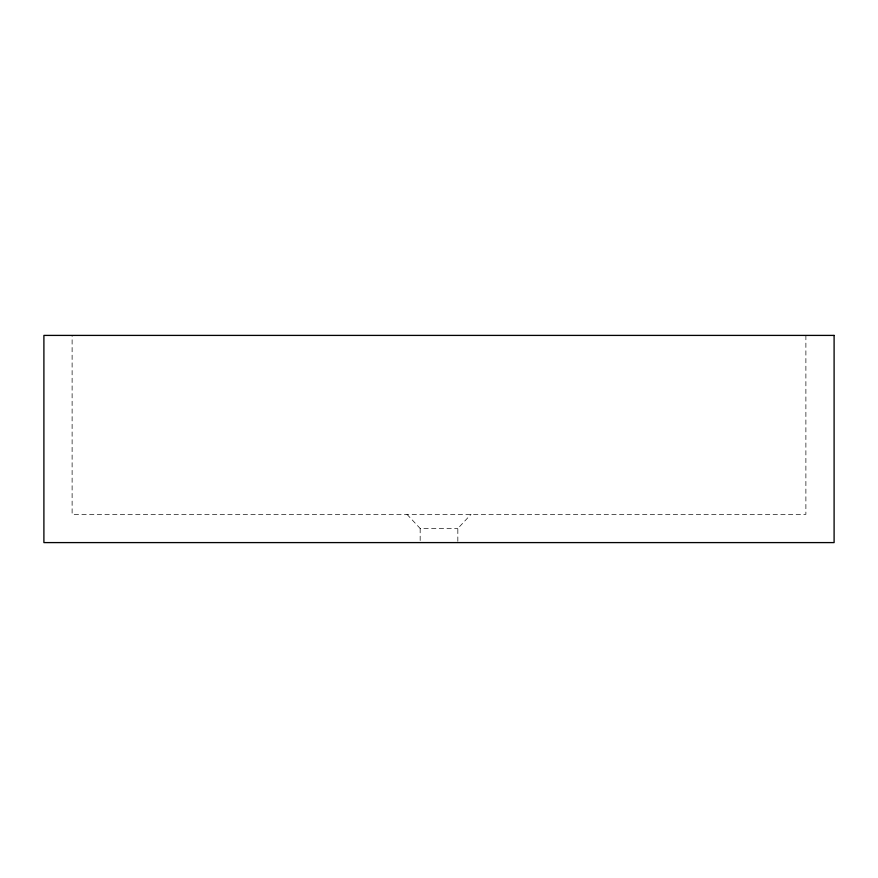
<?xml version="1.0" encoding="UTF-8"?>
<svg xmlns="http://www.w3.org/2000/svg" width="878" height="878" viewBox="0 0 878 878"><rect width="100%" height="100%" fill="white"/><g stroke="black" fill="none" stroke-linecap="round" stroke-linejoin="round"><path stroke-width="0.66" stroke-dasharray="4.39 3.29" d="M457.833 541.309L457.833 528.468L471.025 514.343M406.975 514.343L420.167 528.468L457.833 528.468M805.883 335.407L805.883 514.343L72.117 514.343L72.117 335.407M420.167 528.468L420.167 542.593"/><path stroke-width="1.32" d="M834.1 335.407L43.9 335.407L43.9 542.593L834.1 542.593L834.1 335.407"/></g></svg>
